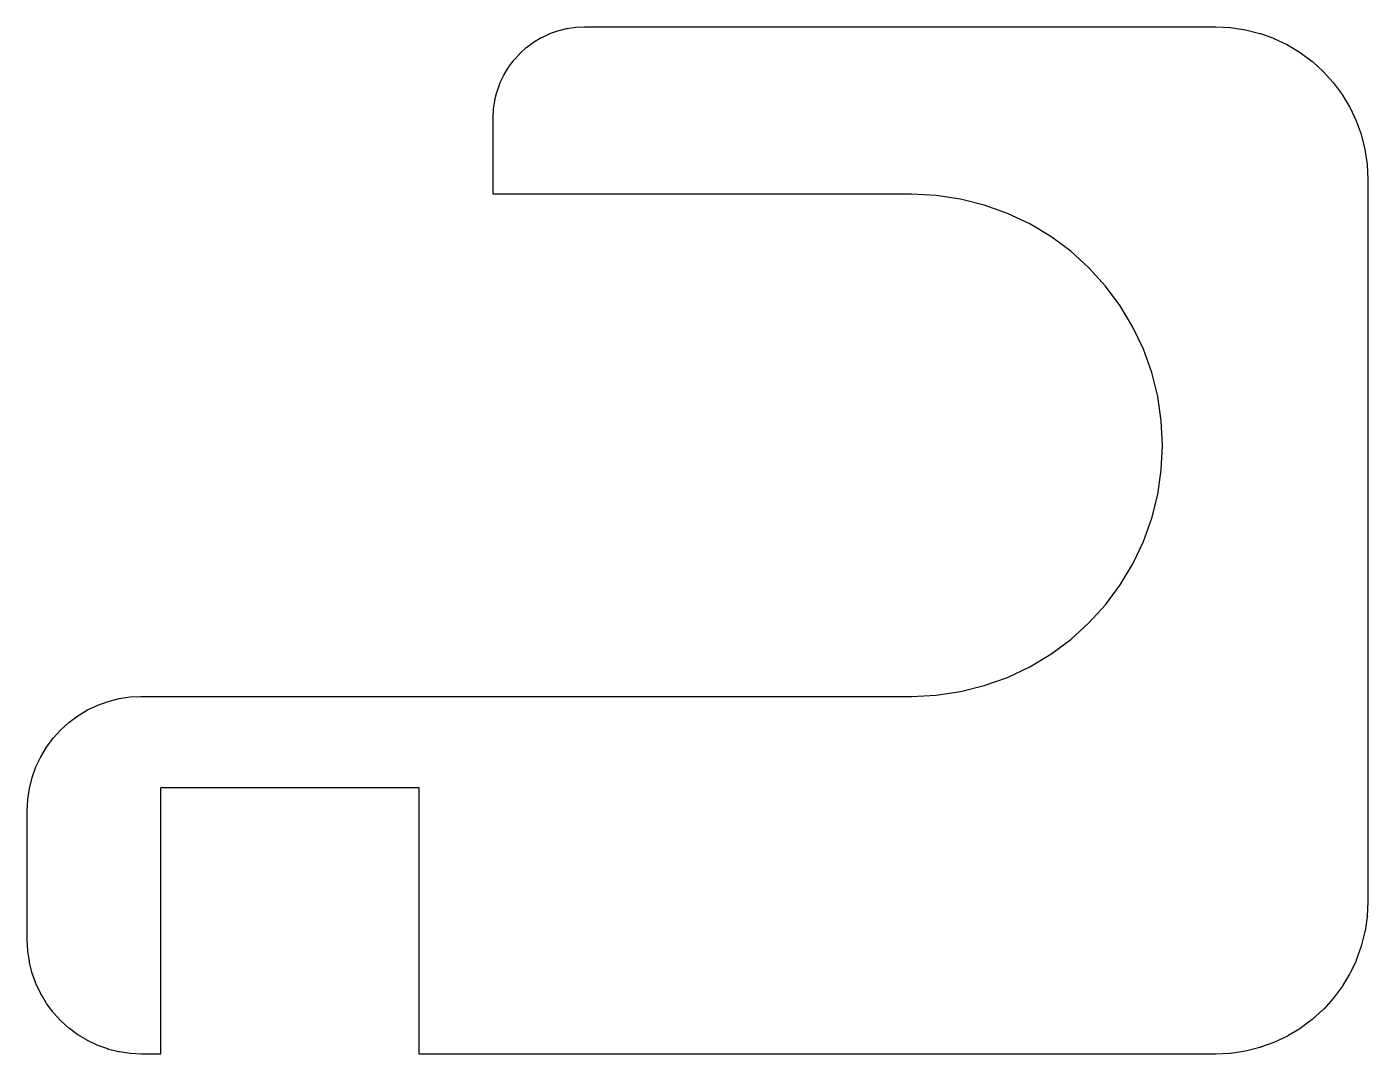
# Model space of a CAD drawing. Header units: millimetres. Extents: x 0 to 176, y 0 to 135.
import ezdxf

# ---------------------------------------------------------------- set-up
doc = ezdxf.new("R2010")
doc.units = ezdxf.units.MM

msp = doc.modelspace()

# ---------------------------------------------------------------- linework, layer by layer
msp.add_lwpolyline([(176.29, 115.01), (176.33, 114.94), (176.32, 114.93), (176.32, 114.93), (176.32, 114.93), (176.32, 114.93), (176.31, 114.93), (176.29, 114.93), (176.29, 20.01), (176.2, 18.13), (176.21, 18.13), (176.21, 18.13), (176.22, 18.12), (176.19, 18.05), (175.92, 16.19), (175.93, 16.18), (175.91, 16.11), (175.43, 14.2), (174.77, 12.35), (174.74, 12.28), (174.73, 12.28), (173.96, 10.65), (173.97, 10.65), (173.93, 10.58), (173.89, 10.51), (173.89, 10.51), (172.96, 8.97), (172.97, 8.96), (172.92, 8.9), (171.75, 7.32), (170.49, 5.93), (170.49, 5.92), (170.49, 5.92), (170.5, 5.91), (170.43, 5.87), (170.38, 5.8), (170.38, 5.81), (170.38, 5.81), (170.37, 5.81), (168.98, 4.55), (167.4, 3.38), (167.34, 3.33), (167.33, 3.34), (165.79, 2.41), (165.79, 2.4), (165.72, 2.37), (165.65, 2.33), (165.65, 2.33), (164.02, 1.56), (164.02, 1.56), (163.94, 1.53), (162.17, 0.9), (162.17, 0.89), (162.1, 0.87), (160.19, 0.39), (158.25, 0.1), (158.17, 0.08), (158.17, 0.08), (158.17, 0.09), (158.17, 0.09), (158.17, 0.1), (156.29, 0.01), (51.56, 0.01), (51.56, 35.01), (17.64, 35.01), (17.64, 34.99), (17.63, 34.99), (17.63, 34.99), (17.63, 34.98), (17.63, 34.98), (17.63, 34.98), (17.63, 34.98), (17.63, 34.98), (17.63, 34.97), (17.63, 34.97), (17.63, 34.97), (17.62, 34.96), (17.62, 34.96), (17.62, 34.96), (17.62, 34.96), (17.61, 34.95), (17.61, 34.95), (17.6, 34.94), (17.6, 34.94), (17.6, 34.94), (17.6, 34.94), (17.59, 34.94), (17.59, 34.94), (17.59, 34.94), (17.59, 34.94), (17.59, 34.94), (17.59, 34.93), (17.59, 34.93), (17.59, 34.93), (17.58, 34.93), (17.56, 34.92), (17.56, 0.01), (15.14, 0.01), (15.14, 0), (15.06, 0.01), (13.59, 0.08), (12.13, 0.3), (12.05, 0.31), (12.05, 0.32), (10.78, 0.63), (10.78, 0.63), (10.7, 0.65), (10.62, 0.67), (10.63, 0.68), (9.32, 1.15), (7.99, 1.78), (7.91, 1.81), (7.92, 1.82), (6.79, 2.49), (6.79, 2.49), (6.78, 2.48), (6.78, 2.48), (6.78, 2.48), (6.72, 2.54), (5.61, 3.36), (5.6, 3.36), (5.54, 3.41), (4.45, 4.4), (3.46, 5.49), (3.41, 5.55), (3.41, 5.56), (2.58, 6.67), (2.53, 6.73), (2.53, 6.73), (2.54, 6.74), (1.87, 7.87), (1.85, 7.86), (1.83, 7.94), (1.79, 8.01), (1.79, 8.01), (1.23, 9.19), (1.23, 9.19), (1.2, 9.27), (0.7, 10.65), (0.36, 12), (0.36, 12), (0.34, 12.08), (0.32, 12.16), (0.32, 12.16), (0.33, 12.16), (0.13, 13.54), (0.06, 15.01), (0, 15.06), (0, 15.07), (0, 15.07), (0.01, 15.07), (0.01, 15.07), (0.01, 15.07), (0.01, 15.07), (0.01, 15.07), (0.01, 15.07), (0.01, 15.07), (0.01, 15.07), (0.01, 15.07), (0.01, 15.08), (0.01, 15.08), (0.02, 15.08), (0.04, 15.09), (0.05, 15.09), (0.06, 15.09), (0.06, 32.01), (0.13, 33.48), (0.34, 34.93), (0.7, 36.36), (1.2, 37.75), (1.83, 39.08), (2.58, 40.34), (3.46, 41.52), (4.45, 42.61), (5.54, 43.6), (6.72, 44.48), (7.99, 45.24), (9.32, 45.87), (10.7, 46.36), (12.13, 46.72), (13.59, 46.94), (14.97, 47), (14.98, 47.01), (15.06, 47.01), (116.29, 47.01), (119.52, 47.17), (122.73, 47.64), (125.87, 48.43), (128.92, 49.52), (131.85, 50.9), (134.62, 52.57), (137.23, 54.5), (139.62, 56.67), (141.8, 59.07), (143.73, 61.67), (145.39, 64.45), (146.78, 67.38), (147.87, 70.43), (148.66, 73.57), (149.13, 76.77), (149.29, 80.01), (149.13, 83.24), (148.66, 86.45), (147.87, 89.59), (146.78, 92.64), (145.39, 95.56), (143.73, 98.34), (141.8, 100.94), (139.62, 103.34), (137.23, 105.52), (134.62, 107.45), (131.85, 109.11), (128.92, 110.5), (125.87, 111.59), (122.73, 112.37), (119.52, 112.85), (116.29, 113.01), (61.29, 113.01), (61.29, 122.93), (61.28, 122.93), (61.29, 123.01), (61.35, 124.18), (61.51, 125.27), (61.5, 125.27), (61.49, 125.27), (61.49, 125.27), (61.49, 125.27), (61.52, 125.35), (61.53, 125.43), (61.54, 125.43), (61.79, 126.41), (61.78, 126.42), (61.81, 126.49), (62.18, 127.52), (62.17, 127.53), (62.2, 127.6), (62.71, 128.66), (63.27, 129.61), (63.27, 129.61), (63.31, 129.67), (63.35, 129.75), (63.35, 129.75), (63.35, 129.75), (63.35, 129.75), (63.36, 129.74), (64.01, 130.62), (64.75, 131.43), (64.75, 131.44), (64.81, 131.49), (64.84, 131.56), (64.84, 131.56), (64.85, 131.56), (64.85, 131.56), (64.86, 131.55), (65.62, 132.23), (65.61, 132.24), (65.61, 132.24), (65.68, 132.28), (66.62, 132.99), (67.63, 133.59), (67.7, 133.63), (67.71, 133.63), (68.63, 134.06), (68.62, 134.07), (68.62, 134.07), (68.62, 134.07), (68.7, 134.09), (68.77, 134.14), (68.77, 134.13), (68.77, 134.12), (69.81, 134.49), (70.95, 134.78), (71.03, 134.8), (71.03, 134.79), (72.11, 134.95), (72.19, 134.96), (72.19, 134.95), (73.29, 135.01), (73.37, 135.01), (73.37, 135.01), (156.21, 135.01), (156.21, 135.01), (156.29, 135.01), (158.17, 134.92), (158.17, 134.93), (158.17, 134.93), (158.25, 134.91), (160.19, 134.62), (162.1, 134.15), (162.17, 134.13), (162.17, 134.12), (163.87, 133.51), (163.87, 133.52), (163.94, 133.49), (164.02, 133.47), (164.02, 133.47), (164.02, 133.45), (165.65, 132.68), (165.65, 132.69), (165.72, 132.65), (167.4, 131.64), (168.91, 130.52), (168.93, 130.53), (168.98, 130.47), (169.04, 130.42), (169.04, 130.42), (169.04, 130.41), (170.37, 129.2), (170.38, 129.21), (170.43, 129.15), (171.75, 127.7), (172.92, 126.12), (172.97, 126.05), (172.96, 126.05), (173.89, 124.5), (173.9, 124.51), (173.9, 124.51), (173.91, 124.51), (173.93, 124.44), (173.98, 124.37), (173.98, 124.37), (173.96, 124.36), (174.77, 122.66), (175.4, 120.89), (175.41, 120.89), (175.43, 120.81), (175.46, 120.74), (175.45, 120.74), (175.91, 118.91), (176.19, 116.97), (176.21, 116.89), (176.2, 116.89)], close=True)

doc.saveas('drawing.dxf')
